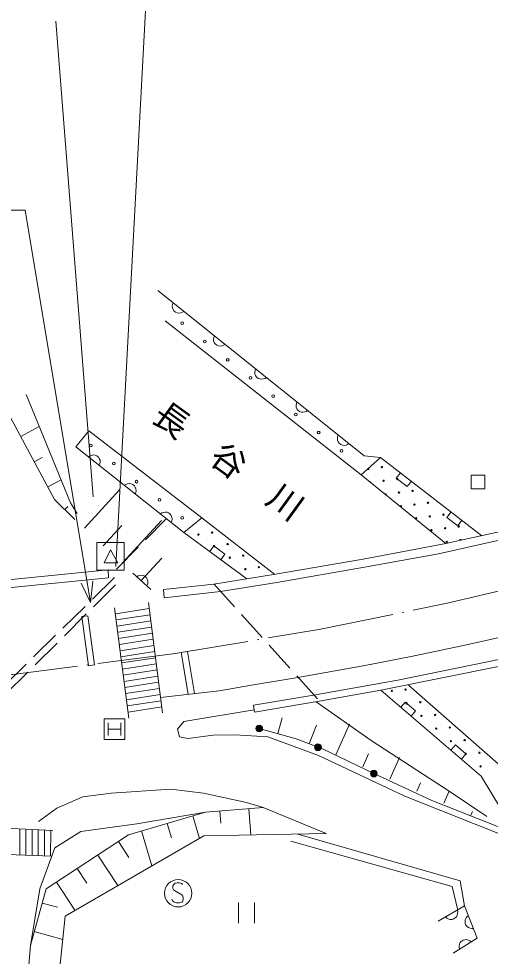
# Model space of a CAD drawing. Units: millimetres, scale not verified. Extents: x 16806 to 656806, y -100581 to 259419.
# Drawn here: x 464967 to 499283, y 140582 to 208782 of the extents above; entities that cross this region are included whole.
import ezdxf

# ---------------------------------------------------------------- set-up
doc = ezdxf.new("R2010")
doc.units = ezdxf.units.MM
doc.header["$LTSCALE"] = 1000
doc.linetypes.add('USER1', pattern=[7.000001, 5.508197, -0.688525, 0.114754, -0.688525])
doc.linetypes.add('USER2', pattern=[3, 2.25, -0.75])
for name, color, linetype, lineweight in [('S-BGD', 1, 'Continuous', 13), ('S-BGD-HTXT', 6, 'Continuous', 13), ('S-BMK', 3, 'USER1', 13), ('S-STR-STR1', 2, 'Continuous', 13)]:
    doc.layers.add(name, color=color, linetype=linetype, lineweight=lineweight)
doc.styles.add('ＭＳ ゴシック', font='')
doc.styles.get('ＭＳ ゴシック').set_extended_font_data('MS Gothic')

# ---------------------------------------------------------------- blocks, each defined once
blk = doc.blocks.new('BUHIN1')
at = {"layer": 'S-BGD'}
blk.add_lwpolyline([(310, 645), (255, 705), (180, 740), (75, 760), (-80, 760), (-210, 725), (-320, 650), (-385, 540), (-390, 425), (-385, 350), (-345, 250), (-275, 195), (270, -120), (330, -210), (370, -335), (360, -455), (325, -550), (255, -640), (100, -685), (-130, -685), (-230, -670), (-325, -625), (-405, -550), (-475, -435)], dxfattribs=at)
blk.add_circle((0, 0), 995, dxfattribs=at)
blk = doc.blocks.new('BUHIN16')
at = {"layer": 'S-BGD'}
blk.add_lwpolyline([(-392, 311), (-289, 376), (-182, 415), (-39, 442), (85, 421), (199, 375), (320, 279), (390, 179), (439, 63), (447, -83), (434, -197), (392, -311)], dxfattribs=at)
blk = doc.blocks.new('BUHIN17')
at = {"layer": 'S-BGD'}
blk.add_lwpolyline([(390, -312), (287, -377), (180, -416), (37, -442), (-87, -420), (-200, -374), (-321, -278), (-391, -177), (-440, -61), (-447, 86), (-433, 199), (-390, 312)], dxfattribs=at)
blk = doc.blocks.new('BUHIN44')
at = {"layer": 'S-BGD'}
for p, q in [((-578, 750), (-578, -750)), ((574, -750), (574, 750))]:
    blk.add_line(p, q, dxfattribs=at)
blk = doc.blocks.new('BUHIN48')
at = {"layer": 'S-BGD'}
blk.add_lwpolyline([(-395, 306), (-701, -90), (90, -701), (395, -306)], dxfattribs=at)
blk = doc.blocks.new('BUHIN52')
at = {"layer": 'S-BGD'}
blk.add_lwpolyline([(380, -324), (705, 56), (-56, 705), (-380, 324)], dxfattribs=at)

msp = doc.modelspace()

# ---------------------------------------------------------------- linework, layer by layer
at = {"layer": 'S-BGD'}
for p, q in [((467670, 208603), (470375, 174013)), ((475084, 189007), (490111, 176986)), ((489886, 175596), (475623, 186809)), ((462641, 182966), (467578, 173805)), ((465500, 181456), (468729, 173561)), ((465109, 178385), (466459, 179112)), ((469133, 177643), (470075, 178809)), ((470075, 178809), (478283, 172485)), ((476988, 171419), (469133, 177643)), ((466097, 176553), (466674, 176864)), ((491306, 176867), (489886, 175596)), ((490111, 176986), (491306, 176867)), ((491306, 176867), (498660, 171178)), ((496058, 170599), (489886, 175596)), ((497882, 175584), (498891, 175584)), ((497882, 174585), (497882, 175584)), ((498891, 175584), (498891, 174585)), ((467084, 174721), (468043, 175238)), ((469741, 171720), (472302, 174501)), ((498891, 174585), (497882, 174585)), ((467578, 173805), (469051, 172356)), ((468314, 173080), (468533, 173303)), ((468729, 173561), (469223, 172799)), ((471122, 170449), (472478, 171923)), ((472502, 169178), (475368, 172291)), ((476988, 171419), (478283, 172485)), ((478283, 172485), (483596, 168360)), ((481564, 168038), (476988, 171419)), ((473882, 167907), (475392, 169546)), ((471473, 168682), (452990, 166878)), ((471510, 168109), (471473, 168682)), ((453049, 166280), (471510, 168109)), ((474573, 167272), (473275, 168447)), ((511401, 166409), (497565, 163227)), ((471948, 165937), (472974, 157914)), ((472005, 165490), (474464, 165872)), ((474407, 166319), (475434, 158296)), ((470007, 165352), (469561, 165293)), ((469561, 165293), (470034, 161721)), ((470480, 161780), (470007, 165352)), ((472062, 165044), (474521, 165426)), ((472119, 164597), (474578, 164979)), ((472176, 164151), (474635, 164533)), ((472233, 163704), (474693, 164086)), ((472290, 163258), (474750, 163640)), ((472348, 162811), (474807, 163193)), ((497565, 163227), (493533, 162380)), ((472405, 162365), (474864, 162747)), ((476794, 162673), (477238, 162747)), ((477302, 159642), (476794, 162673)), ((477750, 159690), (477239, 162741)), ((493533, 162380), (490023, 161714)), ((470034, 161721), (470480, 161780)), ((472462, 161918), (474921, 162300)), ((472519, 161472), (474978, 161854)), ((490023, 161714), (485288, 160860)), ((472576, 161025), (475035, 161407)), ((472633, 160579), (475093, 160961)), ((472690, 160132), (475150, 160514)), ((481898, 160294), (479559, 159900)), ((485288, 160860), (481898, 160294)), ((493331, 160306), (500061, 154401)), ((472748, 159686), (475207, 160068)), ((472805, 159239), (475264, 159621)), ((479559, 159900), (475292, 159404)), ((498632, 153687), (491315, 159928)), ((472862, 158793), (475321, 159175)), ((490625, 156273), (486621, 159095)), ((472919, 158346), (475378, 158728)), ((476979, 157648), (482098, 158509)), ((471471, 157574), (471471, 156637)), ((472409, 157574), (472409, 156637)), ((476520, 157102), (476979, 157648)), ((483816, 156779), (484133, 157930)), ((471471, 157106), (472409, 157106)), ((476673, 156555), (476520, 157102)), ((486114, 156037), (486640, 157384)), ((488046, 155228), (489046, 157467)), ((477263, 156424), (476673, 156555)), ((479121, 156664), (477263, 156424)), ((480696, 156686), (479121, 156664)), ((483101, 156533), (480696, 156686)), ((486774, 155177), (483101, 156533)), ((496291, 152602), (490625, 156273)), ((493059, 152216), (486774, 155177)), ((490008, 154351), (490433, 155301)), ((491971, 153474), (492668, 155035)), ((490810, 153875), (495035, 151924)), ((501143, 149486), (498632, 153687)), ((493934, 152597), (494207, 153208)), ((467740, 151350), (469620, 152176)), ((469620, 152176), (471683, 152451)), ((471683, 152451), (476039, 152726)), ((476039, 152726), (478423, 152451)), ((478423, 152451), (481541, 151763)), ((503458, 148105), (493059, 152216)), ((495897, 151720), (496291, 152602)), ((499043, 150754), (496291, 152602)), ((481541, 151763), (482758, 151397)), ((495035, 151924), (501057, 149521)), ((466410, 150388), (467740, 151350)), ((472967, 149425), (478561, 151075)), ((473563, 150204), (478561, 151075)), ((477628, 150800), (478117, 149143)), ((478561, 151075), (482758, 151397)), ((479610, 151156), (479679, 150258)), ((481709, 151317), (481855, 149404)), ((482758, 151397), (487343, 149517)), ((497860, 150843), (497981, 151115)), ((459040, 150150), (467458, 149739)), ((469482, 149654), (473563, 150204)), ((475764, 150250), (476074, 149198)), ((465042, 149857), (465040, 147947)), ((465492, 149835), (465490, 147930)), ((465942, 149813), (465940, 147914)), ((466392, 149791), (466390, 147898)), ((466842, 149769), (466840, 147881)), ((466961, 145482), (472967, 149425)), ((467292, 149747), (467290, 147865)), ((467602, 148462), (469482, 149654)), ((473899, 149700), (474652, 147148)), ((487343, 149517), (478448, 149334)), ((485267, 149474), (497097, 146078)), ((478448, 149334), (468336, 143510)), ((472216, 148932), (472975, 147775)), ((484764, 148966), (496501, 145665)), ((459494, 148149), (467381, 147861)), ((466502, 145482), (467602, 148462)), ((470715, 147946), (472175, 145721)), ((469213, 146960), (469914, 145892)), ((467711, 145974), (469057, 143925)), ((497097, 146078), (497418, 144244)), ((465814, 141355), (466502, 145482)), ((465814, 141355), (466961, 145482)), ((496501, 145665), (496914, 143923)), ((466674, 144450), (467785, 144141)), ((495493, 143143), (497418, 144244)), ((497418, 144244), (498335, 141905)), ((468336, 143510), (467465, 134798)), ((466101, 142387), (468166, 141813)), ((498335, 141905), (496593, 140805)), ((465310, 135303), (465814, 141355))]:
    msp.add_line(p, q, dxfattribs=at)
at = {"layer": 'S-BGD', "linetype": 'USER2'}
for p, q in [((472073, 168741), (475720, 172424)), ((471937, 168125), (457227, 153736)), ((457657, 153313), (472534, 168119))]:
    msp.add_line(p, q, dxfattribs=at)
at = {"layer": 'S-BGD'}
for points in [[(470648, 168678), (470648, 170678), (472648, 170678), (472648, 168678)], [(471173, 169203), (471648, 170143), (472173, 169203)], [(471190, 156356), (471190, 157856), (472690, 157856), (472690, 156356)]]:
    msp.add_lwpolyline(points, close=True, dxfattribs=at)
for points in [[(479679, 169431), (479976, 169833), (479171, 170428), (478874, 170025)], [(470360, 167862), (470180, 166312), (469513, 167722)], [(473553, 168195), (473660, 168253), (473770, 168285), (473914, 168303), (474036, 168274), (474147, 168221), (474262, 168117), (474325, 168012), (474366, 167894), (474365, 167747), (474344, 167634), (474295, 167524)], [(482468, 157150), (485164, 156408), (487064, 155666), (490810, 153875)], [(496890, 143941), (496912, 143822), (496908, 143707), (496880, 143565), (496815, 143458), (496730, 143369), (496595, 143292), (496476, 143265), (496351, 143262), (496212, 143309), (496111, 143364), (496021, 143445)], [(498059, 142609), (497938, 142604), (497825, 142624), (497688, 142673), (497592, 142753), (497517, 142850), (497460, 142994), (497450, 143116), (497465, 143241), (497532, 143372), (497601, 143463), (497694, 143540)], [(497042, 141088), (497014, 141207), (497013, 141321), (497034, 141465), (497095, 141574), (497176, 141667), (497307, 141749), (497425, 141783), (497550, 141791), (497691, 141750), (497794, 141699), (497887, 141622)]]:
    msp.add_lwpolyline(points, dxfattribs=at)
for centre, radius in [((476858, 186628), 99.5), ((478514, 185303), 99.5), ((480171, 183978), 99.5), ((481827, 182652), 99.5), ((483484, 181327), 99.5), ((485140, 180002), 99.5), ((486797, 178677), 99.5), ((470216, 177742), 99.5), ((488453, 177352), 99.5), ((471879, 176425), 99.5), ((491395, 176166), 49.8), ((492514, 175301), 49.8), ((473541, 175107), 99.5), ((491522, 175174), 49.8), ((492641, 174309), 49.8), ((493633, 174435), 49.8), ((475204, 173790), 99.5), ((493759, 173443), 49.8), ((494751, 173570), 49.8), ((476866, 172472), 99.5), ((494878, 172578), 49.8), ((495870, 172705), 49.8), ((493886, 172452), 49.8), ((496988, 171840), 49.8), ((478047, 171258), 49.8), ((479036, 171407), 49.8), ((495005, 171586), 49.8), ((495996, 171713), 49.8), ((480173, 170567), 49.8), ((496123, 170721), 49.8), ((479184, 170418), 49.8), ((480322, 169578), 49.8), ((481311, 169726), 49.8), ((481459, 168737), 49.8), ((482448, 168886), 49.8), ((492120, 159898), 49.8), ((493117, 159978), 49.8), ((493196, 158981), 49.8), ((494193, 159060), 49.8), ((494272, 158063), 49.8), ((495269, 158142), 49.8), ((482468, 157150), 249), ((482468, 157150), 220), ((482468, 157150), 191), ((482468, 157150), 161), ((482468, 157150), 132), ((482468, 157150), 97.5), ((482468, 157150), 67.5), ((482468, 157150), 38.8), ((482468, 157150), 7.5), ((495348, 157145), 49.8), ((496345, 157224), 49.8), ((496424, 156228), 49.8), ((497421, 156307), 49.8), ((486746, 155791), 249), ((486746, 155791), 220), ((486746, 155791), 191), ((486746, 155791), 161), ((486746, 155791), 132), ((486746, 155791), 97.5), ((486746, 155791), 67.5), ((486746, 155791), 38.8), ((486746, 155791), 7.5), ((497500, 155310), 49.8), ((498497, 155389), 49.8), ((498576, 154392), 49.8), ((490810, 153875), 249), ((490810, 153875), 220), ((490810, 153875), 191), ((490810, 153875), 161), ((490810, 153875), 132), ((490810, 153875), 97.5), ((490810, 153875), 67.5), ((490810, 153875), 38.8), ((490810, 153875), 7.5)]:
    msp.add_circle(centre, radius, dxfattribs=at)
for centre, start, end in [((490404, 176039), 204.72392, 58.98548), ((490530, 175047), 345.9832, 116.02543), ((491649, 174182), 308.96842, 153.04022), ((492767, 173317), 263.93452, 198.07411)]:
    msp.add_arc(centre, 49.8, start, end, dxfattribs=at)
at = {"layer": 'S-BGD-HTXT'}
for p, q in [((474729, 219465), (472041, 168946)), ((465445, 194867), (445424, 194867)), ((470180, 166312), (465445, 194867))]:
    msp.add_line(p, q, dxfattribs=at)
at = {"layer": 'S-BMK'}
for p, q in [((496146, 166260), (508689, 169197)), ((486804, 164350), (496146, 166260)), ((476203, 162583), (486804, 164350)), ((463788, 160972), (476203, 162583))]:
    msp.add_line(p, q, dxfattribs=at)
at = {"layer": 'S-STR-STR1'}
for p, q in [((504487, 171864), (495519, 169864)), ((496058, 170599), (502890, 172120)), ((490034, 169474), (496058, 170599)), ((495519, 169864), (490139, 168883)), ((483657, 168370), (490034, 169474)), ((490139, 168883), (483755, 167778)), ((479171, 167659), (483657, 168370)), ((483755, 167778), (479650, 167127)), ((475491, 167261), (479171, 167659)), ((475556, 166664), (475491, 167261)), ((479650, 167127), (475556, 166664)), ((500128, 161706), (491315, 159928)), ((492564, 160658), (500022, 162195)), ((486413, 159564), (492564, 160658)), ((491315, 159928), (486843, 159132)), ((482043, 158843), (486413, 159564)), ((486843, 159132), (482124, 158350)), ((482124, 158350), (482043, 158843))]:
    msp.add_line(p, q, dxfattribs=at)
at = {"layer": 'S-STR-STR1', "linetype": 'USER2'}
msp.add_line((479168, 167663), (486868, 159137), dxfattribs=at)
at = {"layer": 'S-STR-STR1'}
msp.add_arc((497115, 170848), 49.8, 357.28437, 207.82537, dxfattribs=at)

# ---------------------------------------------------------------- block references
for name, p in [('BUHIN17', (476587, 187805)), ('BUHIN17', (479592, 185401)), ('BUHIN17', (482597, 182997)), ('BUHIN17', (485603, 180593)), ('BUHIN17', (488608, 178188)), ('BUHIN16', (470442, 176606)), ('BUHIN48', (493145, 175445)), ('BUHIN16', (473061, 174531)), ('BUHIN16', (475679, 172456)), ('BUHIN48', (496822, 172601)), ('BUHIN52', (493144, 158368)), ('BUHIN52', (496803, 155247)), ('BUHIN1', (476573, 145163)), ('BUHIN44', (481543, 143731))]:
    msp.add_blockref(name, p)

# ---------------------------------------------------------------- texts
at = {"layer": 'S-BGD', "insert": (474441, 179430), "char_height": 1833, "attachment_point": 7, "rotation": 324.1, "style": 'ＭＳ ゴシック'}
msp.add_mtext('\\T2.04;長谷川', dxfattribs=at)

doc.saveas('drawing.dxf')
